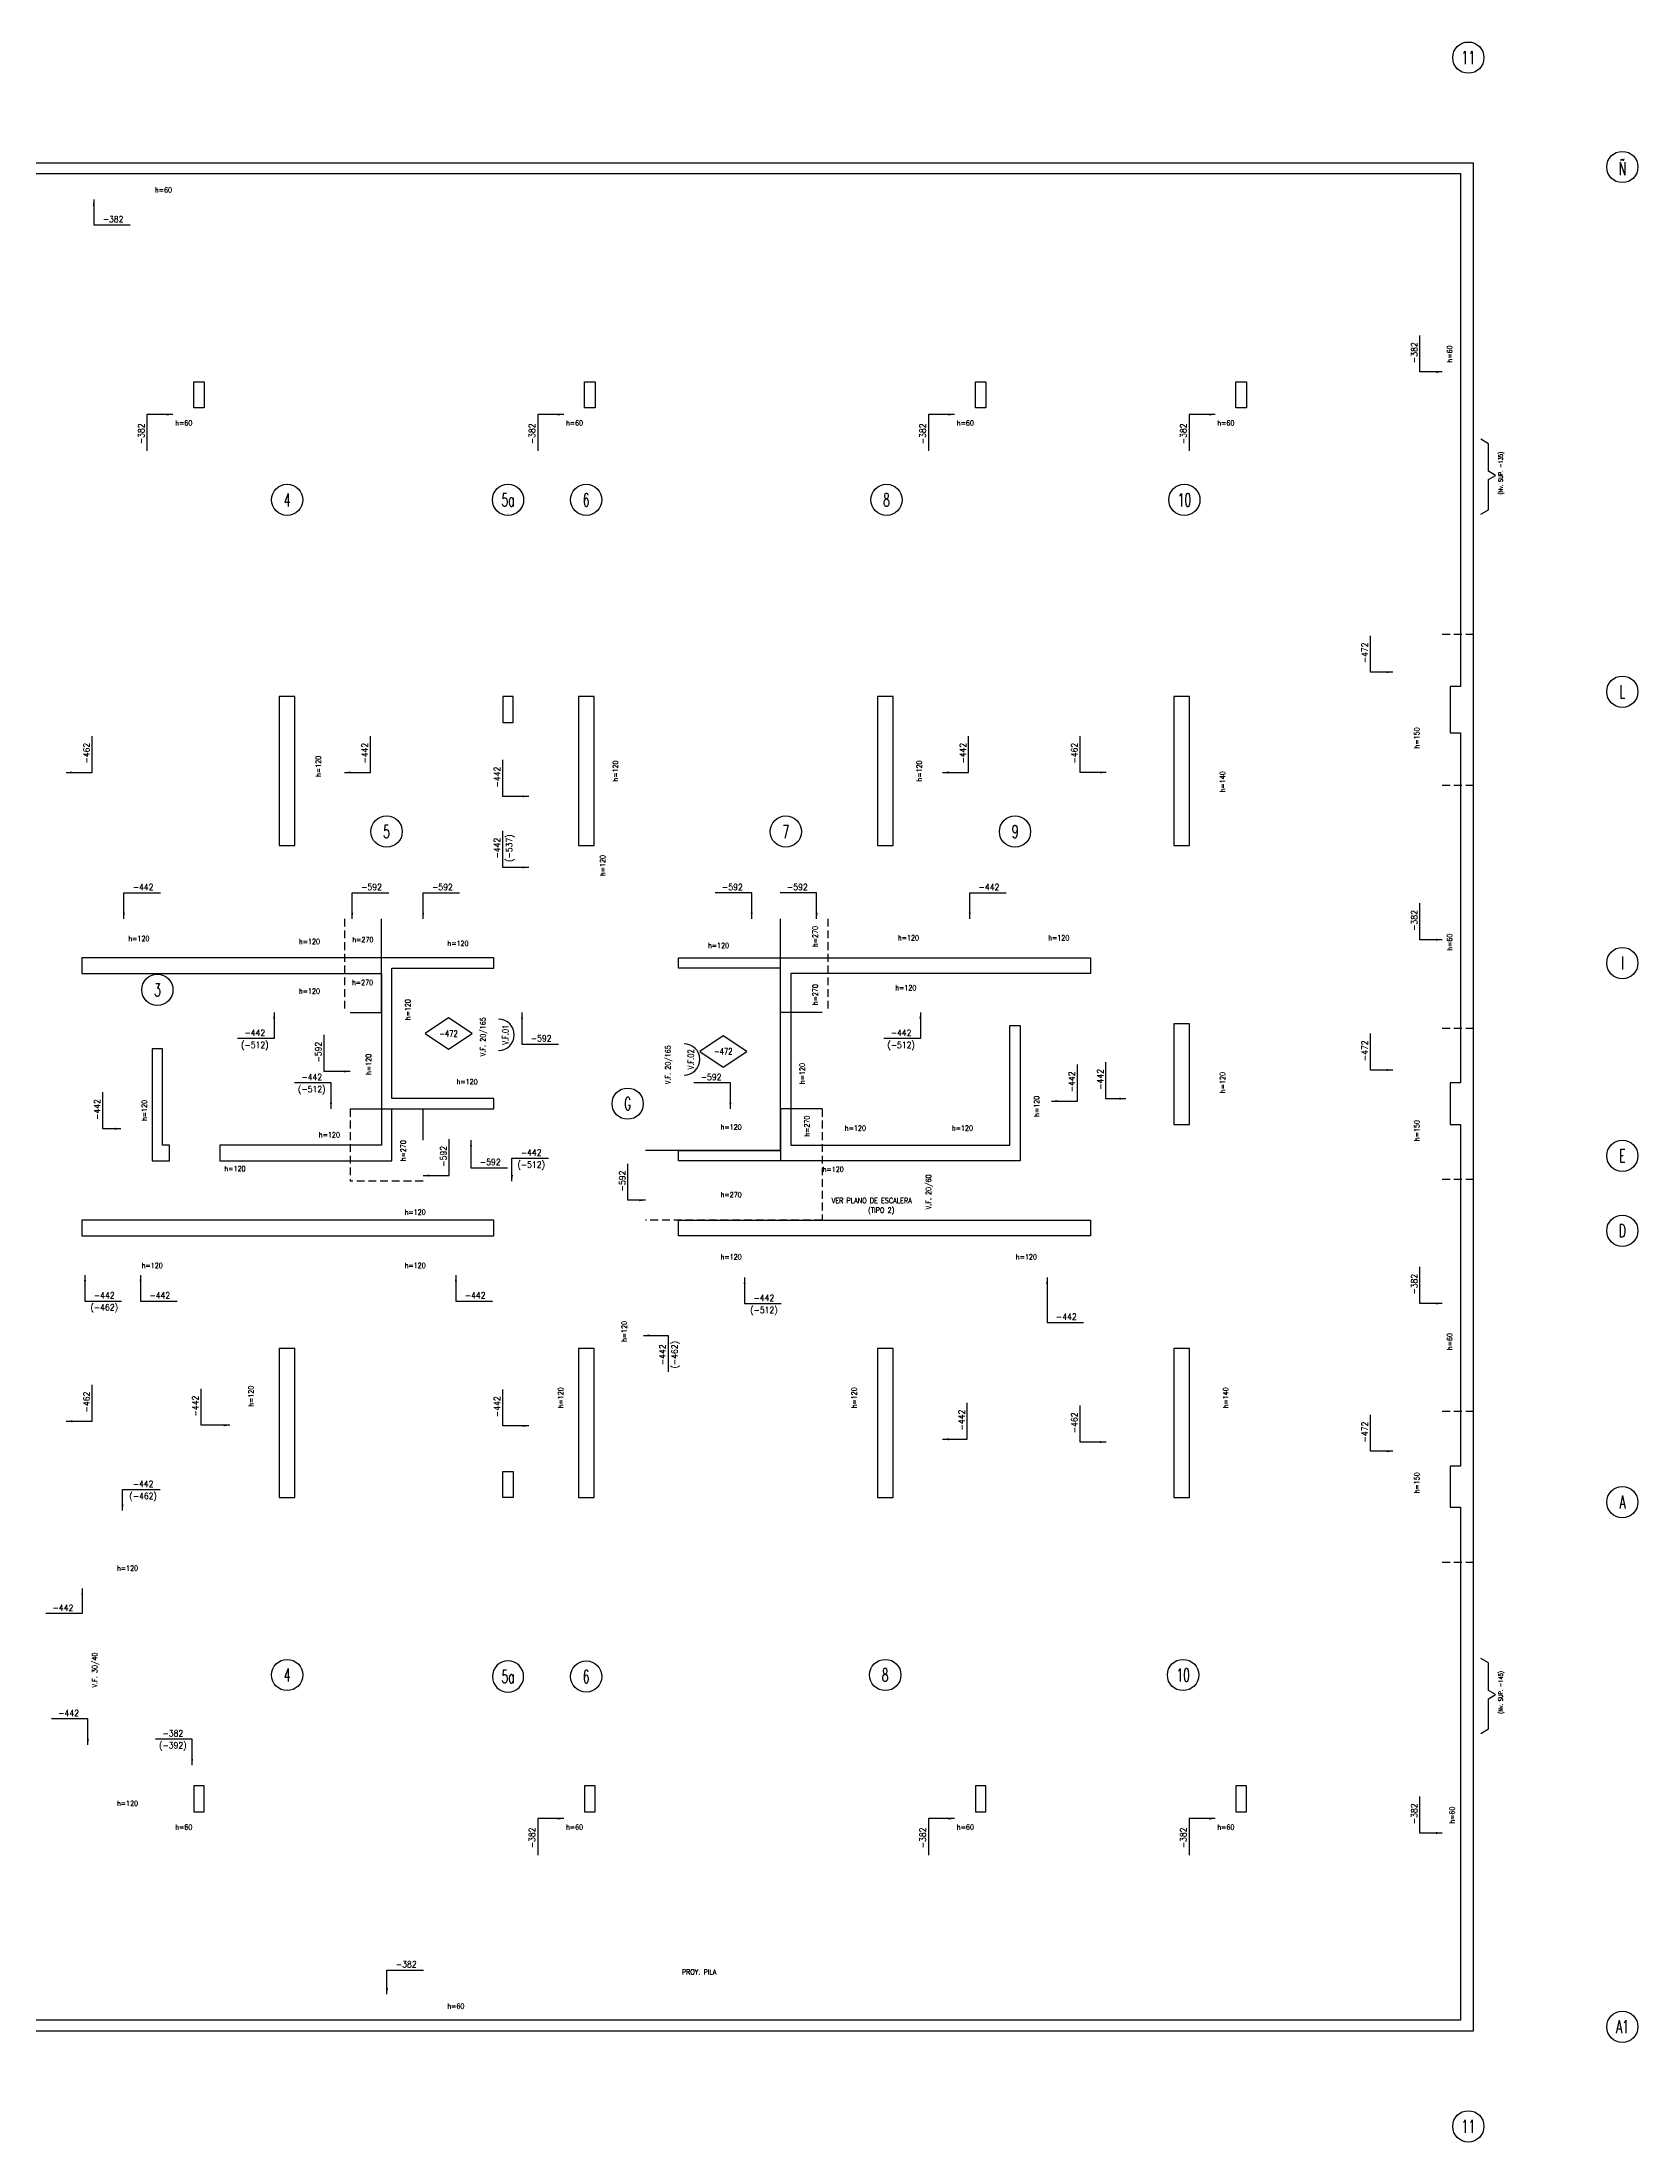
# Model space of a CAD drawing. Extents: x 1418 to 15858, y -441 to 10768.
# Drawn here: x 4450 to 7513, y 3634 to 7666 of the extents above; entities that cross this region are included whole.
import ezdxf
from ezdxf.enums import TextEntityAlignment as Align

# ---------------------------------------------------------------- set-up
doc = ezdxf.new("R2010")
doc.units = 0
doc.header["$LTSCALE"] = 60
doc.linetypes.add('HIDDEN', pattern=[0.375, 0.25, -0.125])
doc.layers.get('0').update_dxf_attribs({"linetype": 'CONTINUOUS'})
for name, color, linetype in [('ESCALONAMIENTO', 211, 'CONTINUOUS'), ('MUROS', 4, 'CONTINUOUS'), ('TEXTOS', 2, 'CONTINUOUS')]:
    doc.layers.add(name, color=color, linetype=linetype)
doc.styles.add('COTAS', font='romans.shx', dxfattribs={"width": 0.9})
doc.styles.add('ROMANS', font='romans.shx', dxfattribs={"width": 0.9, "height": 10})
doc.dimstyles.new('50', dxfattribs={"dimtxt": 10, "dimasz": 1, "dimexe": 15, "dimexo": 0, "dimgap": 6, "dimtad": 1, "dimdec": 8, "dimdsep": 46, "dimtxsty": 'COTAS', "dimblk": '$COTA$', "dimcen": 0.09, "dimdle": 10, "dimclrd": 256, "dimclre": 256, "dimclrt": 2, "dimadec": 0, "dimazin": 0, "dimtfac": 1, "dimtdec": 8, "dimtmove": 0, "dimatfit": 2, "dimfxl": 35, "dimfxlon": 1, "dimtolj": 1, "dimarcsym": 0})

# ---------------------------------------------------------------- blocks, each defined once
blk = doc.blocks.new('$EJE$')
at = {"color": 6}
blk.add_circle((0, 0), 30, dxfattribs=at)
at = {"color": 6, "style": 'COTAS', "width": 0.6}
blk.add_attdef('EJE', text='', height=25, dxfattribs=at).set_placement((0, 0), align=Align.MIDDLE)
blk = doc.blocks.new('$COTA$')
blk = doc.blocks.new('NIV')
at = {"color": 1}
blk.add_lwpolyline([(45, 0), (0, 30), (-45, 0), (0, -30)], close=True, dxfattribs=at)
at = {"color": 3, "style": 'COTAS', "width": 0.8}
blk.add_attdef('NIVEL', text='', height=12, dxfattribs=at).set_placement((0, 0), align=Align.MIDDLE)
blk = doc.blocks.new('$VIGA$')
at = {"color": 2}
blk.add_arc((0, 0), 30, 180, 0, dxfattribs=at)
at = {"color": 3, "style": 'COTAS', "width": 0.7}
blk.add_attdef('NUMERO', text='', height=12, rotation=360, dxfattribs=at).set_placement((0.1, -12.8), align=Align.MIDDLE)
blk = doc.blocks.new('*U80')
at = {"color": 3}
blk.add_line((0, 50), (-70, 50), dxfattribs=at)
at = {"color": 2, "style": 'ROMANS', "width": 0.9}
for tag, p in [('RELLENO', (-37, 37)), ('NIVEL', (-37, 61))]:
    blk.add_attdef(tag, text='', height=12, dxfattribs=at).set_placement(p, align=Align.MIDDLE)
blk.add_leader([(0, 0), (0, 50)], dimstyle='50', override={"dimasz": 12, "dimgap": 6, "dimtad": 0, "dimclrd": 3})
blk = doc.blocks.new('*U114')
at = {"color": 3}
blk.add_line((0, -50), (70, -50), dxfattribs=at)
at = {"color": 2, "style": 'ROMANS', "width": 0.9}
for tag, p in [('NIVEL', (37, -39)), ('RELLENO', (37, -63))]:
    blk.add_attdef(tag, text='', height=12, dxfattribs=at).set_placement(p, align=Align.MIDDLE)
blk.add_leader([(0, 0), (0, -50)], dimstyle='50', override={"dimasz": 12, "dimgap": 6, "dimtad": 0, "dimclrd": 3})
blk = doc.blocks.new('*U158')
at = {"color": 3}
blk.add_line((0, -50), (-70, -50), dxfattribs=at)
at = {"color": 2, "style": 'ROMANS', "width": 0.9}
for tag, p in [('NIVEL', (-37, -39)), ('RELLENO', (-37, -63))]:
    blk.add_attdef(tag, text='', height=12, dxfattribs=at).set_placement(p, align=Align.MIDDLE)
blk.add_leader([(0, 0), (0, -50)], dimstyle='50', override={"dimasz": 12, "dimgap": 6, "dimtad": 0, "dimclrd": 3})
blk = doc.blocks.new('*U452')
at = {"color": 3}
blk.add_line((0, 44.1), (70, 44.1), dxfattribs=at)
at = {"color": 2, "style": 'ROMANS', "width": 0.9}
for tag, p in [('NIVEL', (37, 55.1)), ('RELLENO', (37, 31.1))]:
    blk.add_attdef(tag, text='', height=12, dxfattribs=at).set_placement(p, align=Align.MIDDLE)
blk.add_leader([(0, 0), (0, 44.1)], dimstyle='50', override={"dimasz": 12, "dimgap": 6, "dimtad": 0, "dimclrd": 3})
blk = doc.blocks.new('*U451')
at = {"color": 3}
blk.add_line((0, -53.1), (70, -53.1), dxfattribs=at)
at = {"color": 2, "style": 'ROMANS', "width": 0.9}
for tag, p in [('NIVEL', (37, -42.1)), ('RELLENO', (37, -66.1))]:
    blk.add_attdef(tag, text='', height=12, dxfattribs=at).set_placement(p, align=Align.MIDDLE)
blk.add_leader([(0, 0), (0, -53.1)], dimstyle='50', override={"dimasz": 12, "dimgap": 6, "dimtad": 0, "dimclrd": 3})
blk = doc.blocks.new('*U164')
at = {"color": 3}
blk.add_line((0, -60.6), (70, -60.6), dxfattribs=at)
at = {"color": 2, "style": 'ROMANS', "width": 0.9}
for tag, p in [('RELLENO', (37, -73.6)), ('NIVEL', (37, -49.6))]:
    blk.add_attdef(tag, text='', height=12, dxfattribs=at).set_placement(p, align=Align.MIDDLE)
blk.add_leader([(0, 0), (0, -60.6)], dimstyle='50', override={"dimasz": 12, "dimgap": 6, "dimtad": 0, "dimclrd": 3})
blk = doc.blocks.new('*U160')
at = {"color": 3}
blk.add_line((0, 50), (70, 50), dxfattribs=at)
at = {"color": 2, "style": 'ROMANS', "width": 0.9}
for tag, p in [('RELLENO', (37, 37)), ('NIVEL', (37, 61))]:
    blk.add_attdef(tag, text='', height=12, dxfattribs=at).set_placement(p, align=Align.MIDDLE)
blk.add_leader([(0, 0), (0, 50)], dimstyle='50', override={"dimasz": 12, "dimgap": 6, "dimtad": 0, "dimclrd": 3})
blk = doc.blocks.new('*U471')
at = {"color": 3}
blk.add_line((0, 55.1), (70, 55.1), dxfattribs=at)
at = {"color": 2, "style": 'ROMANS', "width": 0.9}
for tag, p in [('RELLENO', (37, 42.1)), ('NIVEL', (37, 66.1))]:
    blk.add_attdef(tag, text='', height=12, dxfattribs=at).set_placement(p, align=Align.MIDDLE)
blk.add_leader([(0, 0), (0, 55.1)], dimstyle='50', override={"dimasz": 12, "dimgap": 6, "dimtad": 0, "dimclrd": 3})
blk = doc.blocks.new('*U194')
at = {"color": 3}
blk.add_line((0, 33.9), (70, 33.9), dxfattribs=at)
at = {"color": 2, "style": 'ROMANS', "width": 0.9}
for tag, p in [('NIVEL', (37, 44.9)), ('RELLENO', (37, 20.9))]:
    blk.add_attdef(tag, text='', height=12, dxfattribs=at).set_placement(p, align=Align.MIDDLE)
blk.add_leader([(0, 0), (0, 33.9)], dimstyle='50', override={"dimasz": 12, "dimgap": 6, "dimtad": 0, "dimclrd": 3})
blk = doc.blocks.new('*U208')
at = {"color": 3}
blk.add_line((0, -47.4), (70, -47.4), dxfattribs=at)
at = {"color": 2, "style": 'ROMANS', "width": 0.9}
for tag, p in [('NIVEL', (37, -36.4)), ('RELLENO', (37, -60.4))]:
    blk.add_attdef(tag, text='', height=12, dxfattribs=at).set_placement(p, align=Align.MIDDLE)
blk.add_leader([(0, 0), (0, -47.4)], dimstyle='50', override={"dimasz": 12, "dimgap": 6, "dimtad": 0, "dimclrd": 3})
blk = doc.blocks.new('*U211')
at = {"color": 3}
blk.add_line((0, -85.9), (70, -85.9), dxfattribs=at)
at = {"color": 2, "style": 'ROMANS', "width": 0.9}
for tag, p in [('NIVEL', (37, -74.9)), ('RELLENO', (37, -98.9))]:
    blk.add_attdef(tag, text='', height=12, dxfattribs=at).set_placement(p, align=Align.MIDDLE)
blk.add_leader([(0, 0), (0, -85.9)], dimstyle='50', override={"dimasz": 12, "dimgap": 6, "dimtad": 0, "dimclrd": 3})
blk = doc.blocks.new('*U390')
at = {"color": 3}
blk.add_line((0, 37.9), (70, 37.9), dxfattribs=at)
at = {"color": 2, "style": 'ROMANS', "width": 0.9}
for tag, p in [('NIVEL', (37, 48.9)), ('RELLENO', (37, 24.9))]:
    blk.add_attdef(tag, text='', height=12, dxfattribs=at).set_placement(p, align=Align.MIDDLE)
blk.add_leader([(0, 0), (0, 37.9)], dimstyle='50', override={"dimasz": 12, "dimgap": 6, "dimtad": 0, "dimclrd": 3})
blk = doc.blocks.new('*U402')
at = {"color": 3}
blk.add_line((0, 34.6), (70, 34.6), dxfattribs=at)
at = {"color": 2, "style": 'ROMANS', "width": 0.9}
for tag, p in [('NIVEL', (37, 45.6)), ('RELLENO', (37, 21.6))]:
    blk.add_attdef(tag, text='', height=12, dxfattribs=at).set_placement(p, align=Align.MIDDLE)
blk.add_leader([(0, 0), (0, 34.6)], dimstyle='50', override={"dimasz": 12, "dimgap": 6, "dimtad": 0, "dimclrd": 3})
blk = doc.blocks.new('*U355')
at = {"color": 3}
blk.add_line((0, -48.7), (70, -48.7), dxfattribs=at)
at = {"color": 2, "style": 'ROMANS', "width": 0.9}
for tag, p in [('NIVEL', (37, -37.7)), ('RELLENO', (37, -61.7))]:
    blk.add_attdef(tag, text='', height=12, dxfattribs=at).set_placement(p, align=Align.MIDDLE)
blk.add_leader([(0, 0), (0, -48.7)], dimstyle='50', override={"dimasz": 12, "dimgap": 6, "dimtad": 0, "dimclrd": 3})
blk = doc.blocks.new('*U356')
at = {"color": 3}
blk.add_line((0, 42.9), (70, 42.9), dxfattribs=at)
at = {"color": 2, "style": 'ROMANS', "width": 0.9}
for tag, p in [('NIVEL', (37, 53.9)), ('RELLENO', (37, 29.9))]:
    blk.add_attdef(tag, text='', height=12, dxfattribs=at).set_placement(p, align=Align.MIDDLE)
blk.add_leader([(0, 0), (0, 42.9)], dimstyle='50', override={"dimasz": 12, "dimgap": 6, "dimtad": 0, "dimclrd": 3})
blk = doc.blocks.new('*U389')
at = {"color": 3}
blk.add_line((0, 46.5), (70, 46.5), dxfattribs=at)
at = {"color": 2, "style": 'ROMANS', "width": 0.9}
for tag, p in [('NIVEL', (37, 57.5)), ('RELLENO', (37, 33.5))]:
    blk.add_attdef(tag, text='', height=12, dxfattribs=at).set_placement(p, align=Align.MIDDLE)
blk.add_leader([(0, 0), (0, 46.5)], dimstyle='50', override={"dimasz": 12, "dimgap": 6, "dimtad": 0, "dimclrd": 3})
blk = doc.blocks.new('*U456')
at = {"color": 3}
blk.add_line((0, -47.4), (-70, -47.4), dxfattribs=at)
at = {"color": 2, "style": 'ROMANS', "width": 0.9}
for tag, p in [('NIVEL', (-37, -36.4)), ('RELLENO', (-37, -60.4))]:
    blk.add_attdef(tag, text='', height=12, dxfattribs=at).set_placement(p, align=Align.MIDDLE)
blk.add_leader([(0, 0), (0, -47.4)], dimstyle='50', override={"dimasz": 12, "dimgap": 6, "dimtad": 0, "dimclrd": 3})
blk = doc.blocks.new('*U495')
at = {"color": 3}
blk.add_line((0, 39.9), (72.4, 39.9), dxfattribs=at)
at = {"color": 2, "style": 'ROMANS', "width": 0.9}
for tag, p in [('NIVEL', (39.4, 50.9)), ('RELLENO', (39.4, 26.9))]:
    blk.add_attdef(tag, text='', height=12, dxfattribs=at).set_placement(p, align=Align.MIDDLE)
blk.add_leader([(0, 0), (0, 39.9)], dimstyle='50', override={"dimasz": 12, "dimgap": 6, "dimtad": 0, "dimclrd": 3})
blk = doc.blocks.new('*U496')
at = {"color": 3}
blk.add_line((0, -48.1), (-70, -48.1), dxfattribs=at)
at = {"color": 2, "style": 'ROMANS', "width": 0.9}
for tag, p in [('NIVEL', (-37, -37.1)), ('RELLENO', (-37, -61.1))]:
    blk.add_attdef(tag, text='', height=12, dxfattribs=at).set_placement(p, align=Align.MIDDLE)
blk.add_leader([(0, 0), (0, -48.1)], dimstyle='50', override={"dimasz": 12, "dimgap": 6, "dimtad": 0, "dimclrd": 3})

msp = doc.modelspace()

# ---------------------------------------------------------------- linework, layer by layer
at = {"layer": 'ESCALONAMIENTO', "color": 6, "linetype": 'HIDDEN'}
for p, q in [((7137.5, 6529.2), (7197.5, 6529.2)), ((7137.5, 6239.2), (7197.5, 6239.2)), ((5030.5, 5982.7), (5030.5, 5802.7)), ((5958.5, 5982.7), (5958.5, 5802.7)), ((7137.5, 5772.7), (7197.5, 5772.7)), ((5041.5, 5617.7), (5041.5, 5478.7)), ((5947.5, 5617.7), (5947.5, 5403.7)), ((5181.5, 5478.7), (5041.5, 5478.7)), ((7137.5, 5482.7), (7197.5, 5482.7)), ((5947.5, 5403.7), (5608.5, 5403.7)), ((7137.5, 5037.2), (7197.5, 5037.2)), ((7137.5, 4747.2), (7197.5, 4747.2))]:
    msp.add_line(p, q, dxfattribs=at)
at = {"layer": 'ESCALONAMIENTO', "color": 6}
for p, q in [((5101.5, 5802.7), (5101.5, 5982.7)), ((5867.5, 5802.7), (5867.5, 5982.7)), ((5041.5, 5802.7), (5101.5, 5802.7)), ((5947.5, 5802.7), (5867.5, 5802.7)), ((5041.5, 5617.7), (5181.5, 5617.7)), ((5181.5, 5557.7), (5181.5, 5617.7)), ((5947.5, 5617.7), (5867.5, 5617.7)), ((5867.5, 5617.7), (5867.5, 5517.7)), ((5867.5, 5537.7), (5608.5, 5537.7))]:
    msp.add_line(p, q, dxfattribs=at)
at = {"layer": 'MUROS'}
for points in [[(2726.5, 7279.7), (1826.5, 7279.7), (1826.5, 6419.7), (2726.5, 6419.7), (2726.5, 3847.7), (7197.5, 3847.7), (7197.5, 7433.7), (2726.5, 7433.7)], [(4761.5, 7013.7), (4761.5, 6963.7), (4741.5, 6963.7), (4741.5, 7013.7)], [(5511.5, 7013.7), (5511.5, 6963.7), (5491.5, 6963.7), (5491.5, 7013.7)], [(6261.5, 7013.7), (6261.5, 6963.7), (6241.5, 6963.7), (6241.5, 7013.7)], [(6761.5, 7013.7), (6761.5, 6963.7), (6741.5, 6963.7), (6741.5, 7013.7)], [(4905.5, 6123.7), (4935.5, 6123.7), (4935.5, 6409.7), (4905.5, 6409.7)], [(5354.5, 6359.7), (5354.5, 6409.7), (5334.5, 6409.7), (5334.5, 6359.7)], [(5509.5, 6123.7), (5509.5, 6409.7), (5479.5, 6409.7), (5479.5, 6123.7)], [(6053.5, 6123.7), (6083.5, 6123.7), (6083.5, 6409.7), (6053.5, 6409.7)], [(6652.5, 6123.7), (6652.5, 6409.7), (6622.5, 6409.7), (6622.5, 6123.7)], [(4791.5, 5547.7), (4791.5, 5517.7), (5121.5, 5517.7), (5121.5, 5617.7), (5317.5, 5617.7), (5317.5, 5637.7), (5121.5, 5637.7), (5121.5, 5887.7), (5317.5, 5887.7), (5317.5, 5907.7), (4526.5, 5907.7), (4526.5, 5877.7), (5101.5, 5877.7), (5101.5, 5547.7)], [(5671.5, 5907.7), (6462.5, 5907.7), (6462.5, 5877.7), (5887.5, 5877.7), (5887.5, 5547.7), (6307.5, 5547.7), (6307.5, 5777.7), (6327.5, 5777.7), (6327.5, 5517.7), (5671.5, 5517.7), (5671.5, 5537.7), (5867.5, 5537.7), (5867.5, 5887.7), (5671.5, 5887.7)], [(6652.5, 5587.7), (6652.5, 5781.2), (6622.5, 5781.2), (6622.5, 5587.7)], [(4694.5, 5517.7), (4694.5, 5547.7), (4681.5, 5547.7), (4681.5, 5732.7), (4661.5, 5732.7), (4661.5, 5517.7)], [(4526.5, 5373.7), (5317.5, 5373.7), (5317.5, 5403.7), (4526.5, 5403.7)], [(6462.5, 5373.7), (5671.5, 5373.7), (5671.5, 5403.7), (6462.5, 5403.7)], [(4935.5, 5157.7), (4905.5, 5157.7), (4905.5, 4871.7), (4935.5, 4871.7)], [(5509.5, 4871.7), (5509.5, 5157.7), (5479.5, 5157.7), (5479.5, 4871.7)], [(6083.5, 5157.7), (6053.5, 5157.7), (6053.5, 4871.7), (6083.5, 4871.7)], [(6652.5, 4871.7), (6652.5, 5157.7), (6622.5, 5157.7), (6622.5, 4871.7)], [(5354.5, 4921.7), (5354.5, 4871.7), (5334.5, 4871.7), (5334.5, 4921.7)], [(4761.5, 4267.7), (4761.5, 4317.7), (4741.5, 4317.7), (4741.5, 4267.7)], [(5511.5, 4267.7), (5511.5, 4317.7), (5491.5, 4317.7), (5491.5, 4267.7)], [(6261.5, 4267.7), (6261.5, 4317.7), (6241.5, 4317.7), (6241.5, 4267.7)], [(6761.5, 4267.7), (6761.5, 4317.7), (6741.5, 4317.7), (6741.5, 4267.7)]]:
    msp.add_lwpolyline(points, close=True, dxfattribs=at)
msp.add_lwpolyline([(2751.5, 7413.7), (7172.5, 7413.7), (7172.5, 6428.7), (7152.5, 6428.7), (7152.5, 6339.7), (7172.5, 6339.7), (7172.5, 5667.7), (7152.5, 5667.7), (7152.5, 5587.7), (7172.5, 5587.7), (7172.5, 4931.7), (7152.5, 4931.7), (7152.5, 4852.7), (7172.5, 4852.7), (7172.5, 3867.7), (2751.5, 3867.7)], dxfattribs=at)
at = {"layer": 'TEXTOS', "color": 1}
for points in [[(7211.2, 6759.5), (7226.2, 6768.2), (7226.2, 6826.1), (7239.9, 6834), (7226.2, 6841.9), (7226.2, 6894.8), (7211.2, 6903.5)], [(7211.2, 4418.5), (7226.2, 4427.2), (7226.2, 4485.1), (7239.9, 4493), (7226.2, 4500.9), (7226.2, 4553.8), (7211.2, 4562.5)]]:
    msp.add_lwpolyline(points, dxfattribs=at)

# ---------------------------------------------------------------- block references
for name, p, values in [('$EJE$', (7187.5, 7636.2), {'EJE': '11'}), ('$EJE$', (7483.1, 7426.2), {'EJE': 'Ñ'}), ('*U355', (4549.5, 7363.7), {'NIVEL': '-382'}), ('$EJE$', (4920.5, 6787.1), {'EJE': '4'}), ('$EJE$', (5344.5, 6787.1), {'EJE': '5a'}), ('$EJE$', (5494.5, 6787.1), {'EJE': '6'}), ('$EJE$', (6071, 6787.1), {'EJE': '8'}), ('$EJE$', (6642.5, 6787.1), {'EJE': '10'}), ('$EJE$', (7483.1, 6418.7), {'EJE': 'L'}), ('$EJE$', (5111.5, 6150.1), {'EJE': '5'}), ('$EJE$', (5877.5, 6150.1), {'EJE': '7'}), ('$EJE$', (6317.5, 6150.1), {'EJE': '9'}), ('*U160', (4607.2, 5982.7), {'NIVEL': '-442'}), ('*U160', (5045.5, 5982.7), {'NIVEL': '-592'}), ('*U160', (5181.6, 5982.7), {'NIVEL': '-592'}), ('*U80', (5812.1, 5982.7), {'NIVEL': '-592'}), ('*U80', (5936.8, 5982.7), {'NIVEL': '-592'}), ('*U160', (6230.6, 5982.7), {'NIVEL': '-442'}), ('$EJE$', (7483.1, 5897.7), {'EJE': 'I'}), ('$EJE$', (4671.5, 5846.2), {'EJE': '3'}), ('*U158', (4895.6, 5802.7), {'NIVEL': '-442', 'RELLENO': '(-512)'}), ('*U164', (5371.2, 5802.7), {'NIVEL': '-592'}), ('*U158', (6135.9, 5802.7), {'NIVEL': '-442', 'RELLENO': '(-512)'}), ('*U80', (5004.8, 5617.7), {'NIVEL': '-442', 'RELLENO': '(-512)'}), ('$EJE$', (5574.1, 5627.7), {'EJE': 'G'}), ('*U80', (5771.2, 5617.7), {'NIVEL': '-592'}), ('*U451', (5273.4, 5557.7), {'NIVEL': '-592'}), ('*U452', (5352, 5478.7), {'NIVEL': '-442', 'RELLENO': '(-512)'}), ('$EJE$', (7483.1, 5527.7), {'EJE': 'E'}), ('$EJE$', (7483.1, 5383.7), {'EJE': 'D'}), ('*U114', (4532.6, 5298.7), {'NIVEL': '-442', 'RELLENO': '(-462)'}), ('*U114', (4639.2, 5298.7), {'NIVEL': '-442'}), ('*U114', (5244.5, 5298.7), {'NIVEL': '-442'}), ('*U114', (5798.6, 5293.7), {'NIVEL': '-442', 'RELLENO': '(-512)'}), ('*U211', (6379.1, 5293.7), {'NIVEL': '-442'}), ('*U495', (4604.7, 4846.7), {'NIVEL': '-442', 'RELLENO': '(-462)'}), ('$EJE$', (7483.1, 4862.7), {'EJE': 'A'}), ('*U496', (4527.3, 4696.7), {'NIVEL': '-442'}), ('$EJE$', (4920.5, 4530.7), {'EJE': '4'}), ('$EJE$', (5494.5, 4527.7), {'EJE': '6'}), ('$EJE$', (6068.5, 4530.7), {'EJE': '8'}), ('$EJE$', (6640, 4530.7), {'EJE': '10'}), ('*U80', (4538.2, 4396.7), {'NIVEL': '-442'}), ('*U80', (4738.2, 4357.7), {'NIVEL': '-382', 'RELLENO': '(-392)'}), ('*U389', (5112.2, 3917.7), {'NIVEL': '-382'}), ('$EJE$', (7483.1, 3855.2), {'EJE': 'A1'}), ('$EJE$', (7187.5, 3664), {'EJE': '11'})]:
    msp.add_blockref(name, p).add_auto_attribs(values)
for name, p, rotation, values in [('*U356', (7137.5, 7032.7), 90, {'NIVEL': '-382'}), ('*U80', (4701.5, 6950.9), 89.99999999999999, {'NIVEL': '-382'}), ('*U80', (5451.5, 6950.9), 89.99999999999999, {'NIVEL': '-382'}), ('*U80', (6201.5, 6950.9), 89.99999999999999, {'NIVEL': '-382'}), ('*U80', (6701.5, 6950.9), 89.99999999999999, {'NIVEL': '-382'}), ('*U356', (7042.5, 6456.3), 90, {'NIVEL': '-472'}), ('*U114', (4496.5, 6263.6), 89.99999999999999, {'NIVEL': '-462'}), ('*U114', (5030.5, 6263.6), 89.99999999999999, {'NIVEL': '-442'}), ('*U114', (6178.5, 6263.6), 89.99999999999999, {'NIVEL': '-442'}), ('*U160', (6492.5, 6263.6), 89.99999999999999, {'NIVEL': '-462'}), ('*U160', (5384.5, 6217.8), 89.99999999999999, {'NIVEL': '-442'}), ('*U160', (5384.5, 6081.3), 89.99999999999999, {'NIVEL': '-442', 'RELLENO': '(-537)'}), ('*U356', (7137.5, 5942.5), 90, {'NIVEL': '-382'}), ('$VIGA$', (5326.5, 5759.8), 89.99999999999999, {'NUMERO': 'V.F.01'}), ('*U160', (5041.5, 5689.6), 89.99999999999999, {'NIVEL': '-592'}), ('$VIGA$', (5682.5, 5712.7), 89.99999999999999, {'NUMERO': 'V.F.02'}), ('*U356', (7042.5, 5692.3), 90, {'NIVEL': '-472'}), ('*U114', (6387.5, 5632.7), 89.99999999999999, {'NIVEL': '-442'}), ('*U390', (6530, 5637.3), 89.99999999999999, {'NIVEL': '-442'}), ('*U402', (4601.5, 5579.5), 89.99999999999999, {'NIVEL': '-442'}), ('*U114', (5181.5, 5489.6), 89.99999999999999, {'NIVEL': '-592'}), ('*U194', (5608.5, 5442.3), 89.99999999999999, {'NIVEL': '-592'}), ('*U356', (7137.5, 5244.1), 90, {'NIVEL': '-382'}), ('*U456', (5604.5, 5182.6), 89.99999999999999, {'NIVEL': '-442', 'RELLENO': '(-462)'}), ('*U114', (4496.5, 5017.9), 89.99999999999999, {'NIVEL': '-462'}), ('*U471', (4810.5, 5010.1), 89.99999999999999, {'NIVEL': '-442'}), ('*U160', (5384.5, 5009), 89.99999999999999, {'NIVEL': '-442'}), ('*U208', (6178.5, 4983.3), 89.99999999999999, {'NIVEL': '-442'}), ('*U160', (6492.5, 4978), 89.99999999999999, {'NIVEL': '-462'}), ('*U356', (7042.5, 4960.3), 90, {'NIVEL': '-472'}), ('*U356', (7137.5, 4227.2), 90, {'NIVEL': '-382'}), ('*U80', (5451.5, 4254.9), 89.99999999999999, {'NIVEL': '-382'}), ('*U80', (6201.5, 4254.9), 89.99999999999999, {'NIVEL': '-382'}), ('*U80', (6701.5, 4254.9), 89.99999999999999, {'NIVEL': '-382'})]:
    msp.add_blockref(name, p, dxfattribs=dict(rotation=rotation)).add_auto_attribs(values)
ref = msp.add_blockref('$EJE$', (5344.5, 4527.7), dxfattribs=dict(xscale=-1, rotation=180))
ref.add_attrib('EJE', '5a', dxfattribs={"color": 6, "height": 25, "style": 'COTAS', "width": 0.6}).set_placement((5344.5, 4527.7), align=Align.MIDDLE)
at = {"layer": 'ESCALONAMIENTO'}
for p in [(5230.4, 5762.3), (5757.5, 5728)]:
    msp.add_blockref('NIV', p, dxfattribs=at).add_auto_attribs({'NIVEL': '-472'})

# ---------------------------------------------------------------- texts
at = {"layer": 'TEXTOS', "color": 2, "style": 'COTAS', "width": 0.9}
for s, p in [('h=60', (4666.9, 7377.2)), ('h=60', (4705.8, 6929.7)), ('h=60', (5455.8, 6929.7)), ('h=60', (6205.8, 6929.7)), ('h=60', (6705.8, 6929.7)), ('h=120', (4615.8, 5939.7)), ('h=120', (4943.2, 5933.9)), ('h=270', (5045.7, 5937.7)), ('h=120', (5228.3, 5930.5)), ('h=120', (5728.3, 5926.4)), ('h=120', (6092.8, 5941.3)), ('h=120', (6381.2, 5941.3)), ('h=120', (4943.2, 5838.7)), ('h=270', (5045.1, 5855.3)), ('h=120', (6087.7, 5845.3)), ('h=120', (5245.7, 5664.9)), ('h=120', (4981.4, 5563)), ('h=120', (5752.5, 5577.8)), ('h=120', (5990.9, 5575.7)), ('h=120', (6196.4, 5575.7)), ('h=120', (4800.2, 5497.9)), ('h=120', (5948.4, 5496.7)), ('h=270', (5752.5, 5447.9)), ('VER PLANO DE ESCALERA', (5965.6, 5436.8)), ('h=120', (5146.1, 5414.2)), ('h=120', (5752.5, 5328.5)), ('h=120', (6319, 5328.5)), ('h=120', (4641.4, 5311.9)), ('h=120', (5146.1, 5311.9)), ('h=60', (4705.8, 4233.7)), ('h=60', (5455.8, 4233.7)), ('h=60', (6205.8, 4233.7)), ('h=60', (6705.8, 4233.7)), ('h=60', (5228, 3890))]:
    msp.add_text(s, height=10, dxfattribs=at).set_placement(p)
for s, p in [('h=60', (7156.6, 7050.8)), ('h=150', (7093.6, 6309.7)), ('h=120', (4985.4, 6255.1)), ('h=120', (5555.5, 6246.2)), ('h=120', (6138.7, 6246.2)), ('h=140', (6720.8, 6225.5)), ('h=120', (5531.1, 6064.8)), ('h=270', (5938.8, 5928.4)), ('h=60', (7156.6, 5921.3)), ('h=270', (5938.8, 5816.7)), ('h=120', (5157, 5787.9)), ('h=120', (5081.9, 5682.9)), ('h=120', (5914, 5665.2)), ('h=120', (6720.8, 5647.9)), ('h=120', (4651.5, 5594.4)), ('h=120', (6364, 5602.3)), ('h=270', (5923.2, 5564.3)), ('h=150', (7093.6, 5555.7)), ('h=270', (5148.2, 5517.1)), ('h=120', (5572.3, 5170.1)), ('h=60', (7156.6, 5154.4)), ('h=120', (4856.1, 5045.7)), ('h=120', (5450.5, 5042.7)), ('h=120', (6013.6, 5042.7)), ('h=140', (6726.7, 5042.7)), ('h=150', (7093.6, 4879.5)), ('h=60', (7161.4, 4245.3))]:
    msp.add_text(s, height=10, rotation=90, dxfattribs=at).set_placement(p)
at = {"layer": 'TEXTOS', "color": 1, "style": 'ROMANS', "width": 0.9}
for s, p in [('(Nv. SUP. -135)', (7250.1, 6838.3)), ('(Nv. SUP. -145)', (7250.1, 4497.3))]:
    msp.add_text(s, height=8, rotation=90, dxfattribs=at).set_placement(p, align=Align.MIDDLE)
at = {"layer": 'TEXTOS', "style": 'ROMANS', "width": 0.9}
for s, p in [('V.F. 20/165', (5296.9, 5756.2)), ('V.F. 20/165', (5652.1, 5702.5)), ('V.F. 20/60', (6152, 5458.2)), ('V.F. 30/40', (4551.9, 4540.2))]:
    msp.add_text(s, height=10, rotation=90, dxfattribs=at).set_placement(p, align=Align.MIDDLE)
for s, p in [('(TIPO 2)', (6060.8, 5422.6)), ('h=120', (4614.3, 4735.7)), ('h=120', (4614.3, 4284.2)), ('PROY. PILA', (5711.3, 3960.4))]:
    msp.add_text(s, height=10, dxfattribs=at).set_placement(p, align=Align.MIDDLE)

doc.saveas('drawing.dxf')
